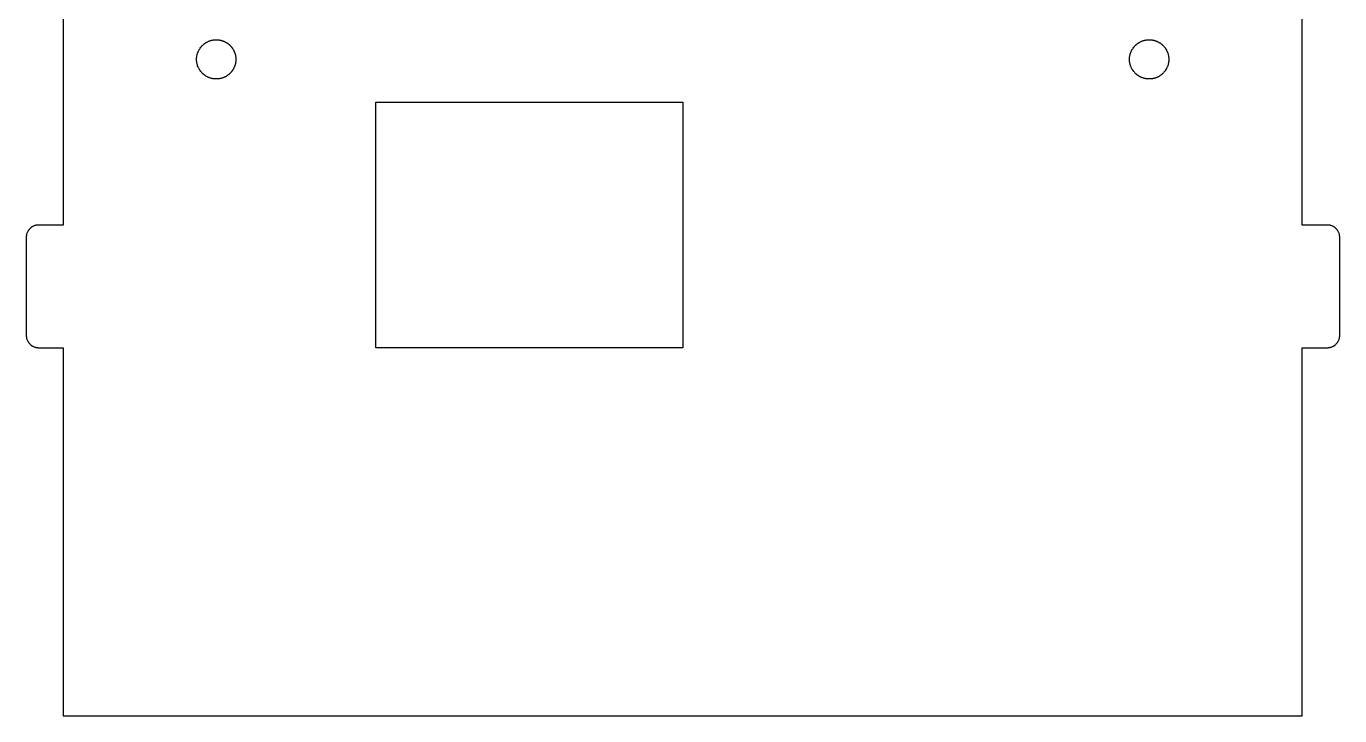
# Model space of a CAD drawing. Header units: metres. Extents: x -3 to 104, y 0 to 110.
# Drawn here: x -3 to 104, y 0 to 56.2 of the extents above; entities that cross this region are included whole.
import ezdxf

# ---------------------------------------------------------------- set-up
doc = ezdxf.new("R2010")
doc.units = ezdxf.units.M

msp = doc.modelspace()

# ---------------------------------------------------------------- linework, layer by layer
for p, q in [((100.95, 40), (100.95, 100)), ((0, 62.2832), (0, 40)), ((11.2676, 54.5498), (11.3047, 54.5908)), ((11.3047, 54.5908), (11.3438, 54.6318)), ((11.3438, 54.6318), (11.3633, 54.6514)), ((11.3633, 54.6514), (11.3838, 54.6699)), ((11.3838, 54.6699), (11.4043, 54.6895)), ((11.4043, 54.6895), (11.4258, 54.708)), ((11.4258, 54.708), (11.4463, 54.7256)), ((11.4463, 54.7256), (11.4678, 54.7432)), ((11.4678, 54.7432), (11.4902, 54.7607)), ((11.4902, 54.7607), (11.5117, 54.7773)), ((11.5117, 54.7773), (11.5342, 54.7939)), ((11.5342, 54.7939), (11.5576, 54.8105)), ((11.5576, 54.8105), (11.5801, 54.8262)), ((11.5801, 54.8262), (11.6035, 54.8418)), ((11.6035, 54.8418), (11.627, 54.8564)), ((11.627, 54.8564), (11.6514, 54.8711)), ((11.6514, 54.8711), (11.6748, 54.8857)), ((11.6748, 54.8857), (11.7236, 54.9131)), ((11.7236, 54.9131), (11.749, 54.9258)), ((11.749, 54.9258), (11.7734, 54.9385)), ((11.7734, 54.9385), (11.8242, 54.9619)), ((11.8242, 54.9619), (11.8496, 54.9727)), ((11.8496, 54.9727), (11.876, 54.9834)), ((11.876, 54.9834), (11.9014, 54.9941)), ((11.9014, 54.9941), (11.9277, 55.0039)), ((11.9277, 55.0039), (12.0068, 55.0303)), ((12.0068, 55.0303), (12.0342, 55.0381)), ((12.0342, 55.0381), (12.0605, 55.0459)), ((12.0605, 55.0459), (12.0879, 55.0527)), ((12.0879, 55.0527), (12.1152, 55.0586)), ((12.1152, 55.0586), (12.1426, 55.0654)), ((12.1426, 55.0654), (12.1699, 55.0703)), ((12.1699, 55.0703), (12.1973, 55.0762)), ((12.1973, 55.0762), (12.252, 55.084)), ((12.252, 55.084), (12.2803, 55.0879)), ((12.2803, 55.0879), (12.3076, 55.0908)), ((12.3076, 55.0908), (12.3359, 55.0938)), ((12.3359, 55.0938), (12.3633, 55.0957)), ((12.3633, 55.0957), (12.3916, 55.0977)), ((12.3916, 55.0977), (12.4473, 55.0996)), ((12.4473, 55.0996), (12.5029, 55.0996)), ((12.5029, 55.0996), (12.5586, 55.0977)), ((12.5586, 55.0977), (12.5869, 55.0957)), ((12.5869, 55.0957), (12.6143, 55.0938)), ((12.6143, 55.0938), (12.6426, 55.0908)), ((12.6426, 55.0908), (12.6699, 55.0879)), ((12.6699, 55.0879), (12.6973, 55.084)), ((12.6973, 55.084), (12.7256, 55.0801)), ((12.7256, 55.0801), (12.7529, 55.0762)), ((12.7529, 55.0762), (12.7803, 55.0703)), ((12.7803, 55.0703), (12.8076, 55.0654)), ((12.8076, 55.0654), (12.835, 55.0586)), ((12.835, 55.0586), (12.8623, 55.0527)), ((12.8623, 55.0527), (12.8887, 55.0459)), ((12.8887, 55.0459), (12.916, 55.0381)), ((12.916, 55.0381), (12.9424, 55.0303)), ((12.9424, 55.0303), (12.9697, 55.0215)), ((12.9697, 55.0215), (13.0225, 55.0039)), ((13.0225, 55.0039), (13.0488, 54.9941)), ((13.0488, 54.9941), (13.0742, 54.9834)), ((13.0742, 54.9834), (13.1006, 54.9727)), ((13.1006, 54.9727), (13.126, 54.9619)), ((13.126, 54.9619), (13.1768, 54.9385)), ((13.1768, 54.9385), (13.2012, 54.9258)), ((13.2012, 54.9258), (13.2266, 54.9131)), ((13.2266, 54.9131), (13.2754, 54.8857)), ((13.2754, 54.8857), (13.2988, 54.8711)), ((13.2988, 54.8711), (13.3232, 54.8564)), ((13.3232, 54.8564), (13.3467, 54.8418)), ((13.3467, 54.8418), (13.3701, 54.8262)), ((13.3701, 54.8262), (13.3926, 54.8105)), ((13.3926, 54.8105), (13.46, 54.7607)), ((13.46, 54.7607), (13.4814, 54.7432)), ((13.4814, 54.7432), (13.5039, 54.7256)), ((13.5039, 54.7256), (13.5244, 54.708)), ((13.5244, 54.708), (13.5459, 54.6895)), ((13.5459, 54.6895), (13.5664, 54.6699)), ((13.5664, 54.6699), (13.5869, 54.6514)), ((13.5869, 54.6514), (13.6064, 54.6318)), ((13.6064, 54.6318), (13.6455, 54.5908)), ((13.6455, 54.5908), (13.6826, 54.5498)), ((87.2676, 54.5498), (87.3047, 54.5908)), ((87.3047, 54.5908), (87.3438, 54.6318)), ((87.3438, 54.6318), (87.3633, 54.6514)), ((87.3633, 54.6514), (87.3838, 54.6699)), ((87.3838, 54.6699), (87.4043, 54.6895)), ((87.4043, 54.6895), (87.4258, 54.708)), ((87.4258, 54.708), (87.4463, 54.7256)), ((87.4463, 54.7256), (87.4678, 54.7432)), ((87.4678, 54.7432), (87.4902, 54.7607)), ((87.4902, 54.7607), (87.5117, 54.7773)), ((87.5117, 54.7773), (87.5342, 54.7939)), ((87.5342, 54.7939), (87.5576, 54.8105)), ((87.5576, 54.8105), (87.5801, 54.8262)), ((87.5801, 54.8262), (87.6035, 54.8418)), ((87.6035, 54.8418), (87.627, 54.8564)), ((87.627, 54.8564), (87.6514, 54.8711)), ((87.6514, 54.8711), (87.6748, 54.8857)), ((87.6748, 54.8857), (87.7236, 54.9131)), ((87.7236, 54.9131), (87.749, 54.9258)), ((87.749, 54.9258), (87.7734, 54.9385)), ((87.7734, 54.9385), (87.8242, 54.9619)), ((87.8242, 54.9619), (87.8496, 54.9727)), ((87.8496, 54.9727), (87.876, 54.9834)), ((87.876, 54.9834), (87.9014, 54.9941)), ((87.9014, 54.9941), (87.9277, 55.0039)), ((87.9277, 55.0039), (88.0068, 55.0303)), ((88.0068, 55.0303), (88.0342, 55.0381)), ((88.0342, 55.0381), (88.0605, 55.0459)), ((88.0605, 55.0459), (88.0879, 55.0527)), ((88.0879, 55.0527), (88.1152, 55.0586)), ((88.1152, 55.0586), (88.1426, 55.0654)), ((88.1426, 55.0654), (88.1699, 55.0703)), ((88.1699, 55.0703), (88.1973, 55.0762)), ((88.1973, 55.0762), (88.252, 55.084)), ((88.252, 55.084), (88.2803, 55.0879)), ((88.2803, 55.0879), (88.3076, 55.0908)), ((88.3076, 55.0908), (88.3359, 55.0938)), ((88.3359, 55.0938), (88.3633, 55.0957)), ((88.3633, 55.0957), (88.3916, 55.0977)), ((88.3916, 55.0977), (88.4473, 55.0996)), ((88.4473, 55.0996), (88.5029, 55.0996)), ((88.5029, 55.0996), (88.5586, 55.0977)), ((88.5586, 55.0977), (88.5869, 55.0957)), ((88.5869, 55.0957), (88.6143, 55.0938)), ((88.6143, 55.0938), (88.6426, 55.0908)), ((88.6426, 55.0908), (88.6699, 55.0879)), ((88.6699, 55.0879), (88.6973, 55.084)), ((88.6973, 55.084), (88.7256, 55.0801)), ((88.7256, 55.0801), (88.7529, 55.0762)), ((88.7529, 55.0762), (88.7803, 55.0703)), ((88.7803, 55.0703), (88.8076, 55.0654)), ((88.8076, 55.0654), (88.835, 55.0586)), ((88.835, 55.0586), (88.8623, 55.0527)), ((88.8623, 55.0527), (88.8887, 55.0459)), ((88.8887, 55.0459), (88.916, 55.0381)), ((88.916, 55.0381), (88.9424, 55.0303)), ((88.9424, 55.0303), (88.9697, 55.0215)), ((88.9697, 55.0215), (89.0225, 55.0039)), ((89.0225, 55.0039), (89.0488, 54.9941)), ((89.0488, 54.9941), (89.0742, 54.9834)), ((89.0742, 54.9834), (89.1006, 54.9727)), ((89.1006, 54.9727), (89.126, 54.9619)), ((89.126, 54.9619), (89.1768, 54.9385)), ((89.1768, 54.9385), (89.2012, 54.9258)), ((89.2012, 54.9258), (89.2266, 54.9131)), ((89.2266, 54.9131), (89.2754, 54.8857)), ((89.2754, 54.8857), (89.2988, 54.8711)), ((89.2988, 54.8711), (89.3232, 54.8564)), ((89.3232, 54.8564), (89.3467, 54.8418)), ((89.3467, 54.8418), (89.3701, 54.8262)), ((89.3701, 54.8262), (89.3926, 54.8105)), ((89.3926, 54.8105), (89.46, 54.7607)), ((89.46, 54.7607), (89.4814, 54.7432)), ((89.4814, 54.7432), (89.5039, 54.7256)), ((89.5039, 54.7256), (89.5244, 54.708)), ((89.5244, 54.708), (89.5459, 54.6895)), ((89.5459, 54.6895), (89.5664, 54.6699)), ((89.5664, 54.6699), (89.5869, 54.6514)), ((89.5869, 54.6514), (89.6064, 54.6318)), ((89.6064, 54.6318), (89.6455, 54.5908)), ((89.6455, 54.5908), (89.6826, 54.5498)), ((10.875, 53.5283), (10.877, 53.584)), ((10.875, 53.4717), (10.875, 53.5283)), ((10.877, 53.584), (10.8789, 53.6113)), ((10.8789, 53.6113), (10.8809, 53.6396)), ((10.8809, 53.6396), (10.8838, 53.667)), ((10.8838, 53.667), (10.8867, 53.6953)), ((10.8867, 53.6953), (10.8945, 53.75)), ((10.8945, 53.75), (10.8994, 53.7783)), ((10.8994, 53.7783), (10.9043, 53.8057)), ((10.9043, 53.8057), (10.916, 53.8604)), ((10.916, 53.8604), (10.9229, 53.8867)), ((10.9229, 53.8867), (10.9365, 53.9414)), ((10.9365, 53.9414), (10.9453, 53.9678)), ((10.9453, 53.9678), (10.9531, 53.9941)), ((10.9531, 53.9941), (10.9619, 54.0205)), ((10.9619, 54.0205), (10.9912, 54.0996)), ((10.9912, 54.0996), (11.002, 54.125)), ((11.002, 54.125), (11.0371, 54.2012)), ((11.0371, 54.2012), (11.0498, 54.2266)), ((11.0498, 54.2266), (11.0752, 54.2754)), ((11.0752, 54.2754), (11.0898, 54.2998)), ((11.0898, 54.2998), (11.1035, 54.3242)), ((11.1035, 54.3242), (11.1328, 54.3711)), ((11.1328, 54.3711), (11.1641, 54.418)), ((11.1641, 54.418), (11.2139, 54.4854)), ((11.2139, 54.4854), (11.249, 54.5283)), ((11.249, 54.5283), (11.2676, 54.5498)), ((13.6826, 54.5498), (13.7002, 54.5283)), ((13.7002, 54.5283), (13.7188, 54.5068)), ((13.7188, 54.5068), (13.7354, 54.4854)), ((13.7354, 54.4854), (13.7529, 54.4629)), ((13.7529, 54.4629), (13.7695, 54.4404)), ((13.7695, 54.4404), (13.7852, 54.418)), ((13.7852, 54.418), (13.8018, 54.3945)), ((13.8018, 54.3945), (13.8164, 54.3711)), ((13.8164, 54.3711), (13.832, 54.3477)), ((13.832, 54.3477), (13.8467, 54.3242)), ((13.8467, 54.3242), (13.8877, 54.251)), ((13.8877, 54.251), (13.9004, 54.2266)), ((13.9004, 54.2266), (13.9131, 54.2012)), ((13.9131, 54.2012), (13.9482, 54.125)), ((13.9482, 54.125), (13.958, 54.0996)), ((13.958, 54.0996), (13.9688, 54.0732)), ((13.9688, 54.0732), (13.9883, 54.0205)), ((13.9883, 54.0205), (13.9971, 53.9941)), ((13.9971, 53.9941), (14.0127, 53.9414)), ((14.0127, 53.9414), (14.0205, 53.9141)), ((14.0205, 53.9141), (14.0273, 53.8867)), ((14.0273, 53.8867), (14.0342, 53.8604)), ((14.0342, 53.8604), (14.0459, 53.8057)), ((14.0459, 53.8057), (14.0508, 53.7783)), ((14.0508, 53.7783), (14.0557, 53.75)), ((14.0557, 53.75), (14.0635, 53.6953)), ((14.0635, 53.6953), (14.0664, 53.667)), ((14.0664, 53.667), (14.0693, 53.6396)), ((14.0693, 53.6396), (14.0713, 53.6113)), ((14.0713, 53.6113), (14.0732, 53.584)), ((14.0732, 53.584), (14.0752, 53.5283)), ((14.0752, 53.5283), (14.0752, 53.4717)), ((86.875, 53.5283), (86.877, 53.584)), ((86.875, 53.4717), (86.875, 53.5283)), ((86.877, 53.584), (86.8789, 53.6113)), ((86.8789, 53.6113), (86.8809, 53.6396)), ((86.8809, 53.6396), (86.8838, 53.667)), ((86.8838, 53.667), (86.8867, 53.6953)), ((86.8867, 53.6953), (86.8945, 53.75)), ((86.8945, 53.75), (86.8994, 53.7783)), ((86.8994, 53.7783), (86.9043, 53.8057)), ((86.9043, 53.8057), (86.916, 53.8604)), ((86.916, 53.8604), (86.9229, 53.8867)), ((86.9229, 53.8867), (86.9365, 53.9414)), ((86.9365, 53.9414), (86.9453, 53.9678)), ((86.9453, 53.9678), (86.9531, 53.9941)), ((86.9531, 53.9941), (86.9619, 54.0205)), ((86.9619, 54.0205), (86.9912, 54.0996)), ((86.9912, 54.0996), (87.002, 54.125)), ((87.002, 54.125), (87.0371, 54.2012)), ((87.0371, 54.2012), (87.0498, 54.2266)), ((87.0498, 54.2266), (87.0752, 54.2754)), ((87.0752, 54.2754), (87.0898, 54.2998)), ((87.0898, 54.2998), (87.1035, 54.3242)), ((87.1035, 54.3242), (87.1328, 54.3711)), ((87.1328, 54.3711), (87.1641, 54.418)), ((87.1641, 54.418), (87.2139, 54.4854)), ((87.2139, 54.4854), (87.249, 54.5283)), ((87.249, 54.5283), (87.2676, 54.5498)), ((89.6826, 54.5498), (89.7002, 54.5283)), ((89.7002, 54.5283), (89.7188, 54.5068)), ((89.7188, 54.5068), (89.7354, 54.4854)), ((89.7354, 54.4854), (89.7529, 54.4629)), ((89.7529, 54.4629), (89.7695, 54.4404)), ((89.7695, 54.4404), (89.7852, 54.418)), ((89.7852, 54.418), (89.8018, 54.3945)), ((89.8018, 54.3945), (89.8164, 54.3711)), ((89.8164, 54.3711), (89.832, 54.3477)), ((89.832, 54.3477), (89.8467, 54.3242)), ((89.8467, 54.3242), (89.8877, 54.251)), ((89.8877, 54.251), (89.9004, 54.2266)), ((89.9004, 54.2266), (89.9131, 54.2012)), ((89.9131, 54.2012), (89.9482, 54.125)), ((89.9482, 54.125), (89.958, 54.0996)), ((89.958, 54.0996), (89.9688, 54.0732)), ((89.9688, 54.0732), (89.9883, 54.0205)), ((89.9883, 54.0205), (89.9971, 53.9941)), ((89.9971, 53.9941), (90.0127, 53.9414)), ((90.0127, 53.9414), (90.0205, 53.9141)), ((90.0205, 53.9141), (90.0273, 53.8867)), ((90.0273, 53.8867), (90.0342, 53.8604)), ((90.0342, 53.8604), (90.0459, 53.8057)), ((90.0459, 53.8057), (90.0508, 53.7783)), ((90.0508, 53.7783), (90.0557, 53.75)), ((90.0557, 53.75), (90.0635, 53.6953)), ((90.0635, 53.6953), (90.0664, 53.667)), ((90.0664, 53.667), (90.0693, 53.6396)), ((90.0693, 53.6396), (90.0713, 53.6113)), ((90.0713, 53.6113), (90.0732, 53.584)), ((90.0732, 53.584), (90.0752, 53.5283)), ((90.0752, 53.5283), (90.0752, 53.4717)), ((10.877, 53.416), (10.875, 53.4717)), ((10.8789, 53.3887), (10.877, 53.416)), ((10.8809, 53.3604), (10.8789, 53.3887)), ((10.8838, 53.333), (10.8809, 53.3604)), ((10.8867, 53.3047), (10.8838, 53.333)), ((10.8945, 53.25), (10.8867, 53.3047)), ((10.8994, 53.2217), (10.8945, 53.25)), ((10.9043, 53.1943), (10.8994, 53.2217)), ((10.916, 53.1396), (10.9043, 53.1943)), ((10.9229, 53.1133), (10.916, 53.1396)), ((10.9365, 53.0586), (10.9229, 53.1133)), ((10.9453, 53.0322), (10.9365, 53.0586)), ((10.9531, 53.0059), (10.9453, 53.0322)), ((10.9619, 52.9795), (10.9531, 53.0059)), ((10.9912, 52.9004), (10.9619, 52.9795)), ((11.002, 52.875), (10.9912, 52.9004)), ((11.0371, 52.7988), (11.002, 52.875)), ((11.0498, 52.7734), (11.0371, 52.7988)), ((11.0752, 52.7246), (11.0498, 52.7734)), ((11.0898, 52.7002), (11.0752, 52.7246)), ((11.1035, 52.6758), (11.0898, 52.7002)), ((11.1328, 52.6289), (11.1035, 52.6758)), ((11.1641, 52.582), (11.1328, 52.6289)), ((11.2139, 52.5146), (11.1641, 52.582)), ((11.249, 52.4717), (11.2139, 52.5146)), ((11.2676, 52.4502), (11.249, 52.4717)), ((11.3047, 52.4092), (11.2676, 52.4502)), ((13.6826, 52.4502), (13.6455, 52.4092)), ((13.7002, 52.4717), (13.6826, 52.4502)), ((13.7188, 52.4932), (13.7002, 52.4717)), ((13.7354, 52.5146), (13.7188, 52.4932)), ((13.7529, 52.5371), (13.7354, 52.5146)), ((13.7695, 52.5596), (13.7529, 52.5371)), ((13.7852, 52.582), (13.7695, 52.5596)), ((13.8018, 52.6055), (13.7852, 52.582)), ((13.8164, 52.6289), (13.8018, 52.6055)), ((13.832, 52.6523), (13.8164, 52.6289)), ((13.8467, 52.6758), (13.832, 52.6523)), ((13.8877, 52.749), (13.8467, 52.6758)), ((13.9004, 52.7734), (13.8877, 52.749)), ((13.9131, 52.7988), (13.9004, 52.7734)), ((13.9482, 52.875), (13.9131, 52.7988)), ((13.958, 52.9004), (13.9482, 52.875)), ((13.9688, 52.9268), (13.958, 52.9004)), ((13.9883, 52.9795), (13.9688, 52.9268)), ((13.9971, 53.0059), (13.9883, 52.9795)), ((14.0127, 53.0586), (13.9971, 53.0059)), ((14.0205, 53.0859), (14.0127, 53.0586)), ((14.0273, 53.1133), (14.0205, 53.0859)), ((14.0342, 53.1396), (14.0273, 53.1133)), ((14.0459, 53.1943), (14.0342, 53.1396)), ((14.0508, 53.2217), (14.0459, 53.1943)), ((14.0557, 53.25), (14.0508, 53.2217)), ((14.0635, 53.3047), (14.0557, 53.25)), ((14.0664, 53.333), (14.0635, 53.3047)), ((14.0693, 53.3604), (14.0664, 53.333)), ((14.0713, 53.3887), (14.0693, 53.3604)), ((14.0732, 53.416), (14.0713, 53.3887)), ((14.0752, 53.4717), (14.0732, 53.416)), ((86.877, 53.416), (86.875, 53.4717)), ((86.8789, 53.3887), (86.877, 53.416)), ((86.8809, 53.3604), (86.8789, 53.3887)), ((86.8838, 53.333), (86.8809, 53.3604)), ((86.8867, 53.3047), (86.8838, 53.333)), ((86.8945, 53.25), (86.8867, 53.3047)), ((86.8994, 53.2217), (86.8945, 53.25)), ((86.9043, 53.1943), (86.8994, 53.2217)), ((86.916, 53.1396), (86.9043, 53.1943)), ((86.9229, 53.1133), (86.916, 53.1396)), ((86.9365, 53.0586), (86.9229, 53.1133)), ((86.9453, 53.0322), (86.9365, 53.0586)), ((86.9531, 53.0059), (86.9453, 53.0322)), ((86.9619, 52.9795), (86.9531, 53.0059)), ((86.9912, 52.9004), (86.9619, 52.9795)), ((87.002, 52.875), (86.9912, 52.9004)), ((87.0371, 52.7988), (87.002, 52.875)), ((87.0498, 52.7734), (87.0371, 52.7988)), ((87.0752, 52.7246), (87.0498, 52.7734)), ((87.0898, 52.7002), (87.0752, 52.7246)), ((87.1035, 52.6758), (87.0898, 52.7002)), ((87.1328, 52.6289), (87.1035, 52.6758)), ((87.1641, 52.582), (87.1328, 52.6289)), ((87.2139, 52.5146), (87.1641, 52.582)), ((87.249, 52.4717), (87.2139, 52.5146)), ((87.2676, 52.4502), (87.249, 52.4717)), ((87.3047, 52.4092), (87.2676, 52.4502)), ((89.6826, 52.4502), (89.6455, 52.4092)), ((89.7002, 52.4717), (89.6826, 52.4502)), ((89.7188, 52.4932), (89.7002, 52.4717)), ((89.7354, 52.5146), (89.7188, 52.4932)), ((89.7529, 52.5371), (89.7354, 52.5146)), ((89.7695, 52.5596), (89.7529, 52.5371)), ((89.7852, 52.582), (89.7695, 52.5596)), ((89.8018, 52.6055), (89.7852, 52.582)), ((89.8164, 52.6289), (89.8018, 52.6055)), ((89.832, 52.6523), (89.8164, 52.6289)), ((89.8467, 52.6758), (89.832, 52.6523)), ((89.8877, 52.749), (89.8467, 52.6758)), ((89.9004, 52.7734), (89.8877, 52.749)), ((89.9131, 52.7988), (89.9004, 52.7734)), ((89.9482, 52.875), (89.9131, 52.7988)), ((89.958, 52.9004), (89.9482, 52.875)), ((89.9688, 52.9268), (89.958, 52.9004)), ((89.9883, 52.9795), (89.9688, 52.9268)), ((89.9971, 53.0059), (89.9883, 52.9795)), ((90.0127, 53.0586), (89.9971, 53.0059)), ((90.0205, 53.0859), (90.0127, 53.0586)), ((90.0273, 53.1133), (90.0205, 53.0859)), ((90.0342, 53.1396), (90.0273, 53.1133)), ((90.0459, 53.1943), (90.0342, 53.1396)), ((90.0508, 53.2217), (90.0459, 53.1943)), ((90.0557, 53.25), (90.0508, 53.2217)), ((90.0635, 53.3047), (90.0557, 53.25)), ((90.0664, 53.333), (90.0635, 53.3047)), ((90.0693, 53.3604), (90.0664, 53.333)), ((90.0713, 53.3887), (90.0693, 53.3604)), ((90.0732, 53.416), (90.0713, 53.3887)), ((90.0752, 53.4717), (90.0732, 53.416)), ((11.3438, 52.3682), (11.3047, 52.4092)), ((11.3633, 52.3486), (11.3438, 52.3682)), ((11.3838, 52.3301), (11.3633, 52.3486)), ((11.4043, 52.3105), (11.3838, 52.3301)), ((11.4258, 52.292), (11.4043, 52.3105)), ((11.4463, 52.2744), (11.4258, 52.292)), ((11.4678, 52.2568), (11.4463, 52.2744)), ((11.4902, 52.2393), (11.4678, 52.2568)), ((11.5117, 52.2227), (11.4902, 52.2393)), ((11.5342, 52.2061), (11.5117, 52.2227)), ((11.5576, 52.1895), (11.5342, 52.2061)), ((11.5801, 52.1738), (11.5576, 52.1895)), ((11.6035, 52.1582), (11.5801, 52.1738)), ((11.627, 52.1436), (11.6035, 52.1582)), ((11.6514, 52.1289), (11.627, 52.1436)), ((11.6748, 52.1143), (11.6514, 52.1289)), ((11.7236, 52.0869), (11.6748, 52.1143)), ((11.749, 52.0742), (11.7236, 52.0869)), ((11.7734, 52.0615), (11.749, 52.0742)), ((11.8242, 52.0381), (11.7734, 52.0615)), ((11.8496, 52.0273), (11.8242, 52.0381)), ((11.876, 52.0166), (11.8496, 52.0273)), ((11.9014, 52.0059), (11.876, 52.0166)), ((11.9277, 51.9961), (11.9014, 52.0059)), ((12.0068, 51.9697), (11.9277, 51.9961)), ((12.0342, 51.9619), (12.0068, 51.9697)), ((12.0605, 51.9541), (12.0342, 51.9619)), ((12.0879, 51.9473), (12.0605, 51.9541)), ((12.1152, 51.9414), (12.0879, 51.9473)), ((12.1426, 51.9346), (12.1152, 51.9414)), ((12.1699, 51.9297), (12.1426, 51.9346)), ((12.1973, 51.9238), (12.1699, 51.9297)), ((12.252, 51.916), (12.1973, 51.9238)), ((12.2803, 51.9121), (12.252, 51.916)), ((12.3076, 51.9092), (12.2803, 51.9121)), ((12.3359, 51.9062), (12.3076, 51.9092)), ((12.3633, 51.9043), (12.3359, 51.9062)), ((12.3916, 51.9023), (12.3633, 51.9043)), ((12.4473, 51.9004), (12.3916, 51.9023)), ((12.5029, 51.9004), (12.4473, 51.9004)), ((12.5586, 51.9023), (12.5029, 51.9004)), ((12.5869, 51.9043), (12.5586, 51.9023)), ((12.6143, 51.9062), (12.5869, 51.9043)), ((12.6426, 51.9092), (12.6143, 51.9062)), ((12.6699, 51.9121), (12.6426, 51.9092)), ((12.6973, 51.916), (12.6699, 51.9121)), ((12.7256, 51.9199), (12.6973, 51.916)), ((12.7529, 51.9238), (12.7256, 51.9199)), ((12.7803, 51.9297), (12.7529, 51.9238)), ((12.8076, 51.9346), (12.7803, 51.9297)), ((12.835, 51.9414), (12.8076, 51.9346)), ((12.8623, 51.9473), (12.835, 51.9414)), ((12.8887, 51.9541), (12.8623, 51.9473)), ((12.916, 51.9619), (12.8887, 51.9541)), ((12.9424, 51.9697), (12.916, 51.9619)), ((12.9697, 51.9785), (12.9424, 51.9697)), ((13.0225, 51.9961), (12.9697, 51.9785)), ((13.0488, 52.0059), (13.0225, 51.9961)), ((13.0742, 52.0166), (13.0488, 52.0059)), ((13.1006, 52.0273), (13.0742, 52.0166)), ((13.126, 52.0381), (13.1006, 52.0273)), ((13.1768, 52.0615), (13.126, 52.0381)), ((13.2012, 52.0742), (13.1768, 52.0615)), ((13.2266, 52.0869), (13.2012, 52.0742)), ((13.2754, 52.1143), (13.2266, 52.0869)), ((13.2988, 52.1289), (13.2754, 52.1143)), ((13.3232, 52.1436), (13.2988, 52.1289)), ((13.3467, 52.1582), (13.3232, 52.1436)), ((13.3701, 52.1738), (13.3467, 52.1582)), ((13.3926, 52.1895), (13.3701, 52.1738)), ((13.46, 52.2393), (13.3926, 52.1895)), ((13.4814, 52.2568), (13.46, 52.2393)), ((13.5039, 52.2744), (13.4814, 52.2568)), ((13.5244, 52.292), (13.5039, 52.2744)), ((13.5459, 52.3105), (13.5244, 52.292)), ((13.5664, 52.3301), (13.5459, 52.3105)), ((13.5869, 52.3486), (13.5664, 52.3301)), ((13.6064, 52.3682), (13.5869, 52.3486)), ((13.6455, 52.4092), (13.6064, 52.3682)), ((87.3438, 52.3682), (87.3047, 52.4092)), ((87.3633, 52.3486), (87.3438, 52.3682)), ((87.3838, 52.3301), (87.3633, 52.3486)), ((87.4043, 52.3105), (87.3838, 52.3301)), ((87.4258, 52.292), (87.4043, 52.3105)), ((87.4463, 52.2744), (87.4258, 52.292)), ((87.4678, 52.2568), (87.4463, 52.2744)), ((87.4902, 52.2393), (87.4678, 52.2568)), ((87.5117, 52.2227), (87.4902, 52.2393)), ((87.5342, 52.2061), (87.5117, 52.2227)), ((87.5576, 52.1895), (87.5342, 52.2061)), ((87.5801, 52.1738), (87.5576, 52.1895)), ((87.6035, 52.1582), (87.5801, 52.1738)), ((87.627, 52.1436), (87.6035, 52.1582)), ((87.6514, 52.1289), (87.627, 52.1436)), ((87.6748, 52.1143), (87.6514, 52.1289)), ((87.7236, 52.0869), (87.6748, 52.1143)), ((87.749, 52.0742), (87.7236, 52.0869)), ((87.7734, 52.0615), (87.749, 52.0742)), ((87.8242, 52.0381), (87.7734, 52.0615)), ((87.8496, 52.0273), (87.8242, 52.0381)), ((87.876, 52.0166), (87.8496, 52.0273)), ((87.9014, 52.0059), (87.876, 52.0166)), ((87.9277, 51.9961), (87.9014, 52.0059)), ((88.0068, 51.9697), (87.9277, 51.9961)), ((88.0342, 51.9619), (88.0068, 51.9697)), ((88.0605, 51.9541), (88.0342, 51.9619)), ((88.0879, 51.9473), (88.0605, 51.9541)), ((88.1152, 51.9414), (88.0879, 51.9473)), ((88.1426, 51.9346), (88.1152, 51.9414)), ((88.1699, 51.9297), (88.1426, 51.9346)), ((88.1973, 51.9238), (88.1699, 51.9297)), ((88.252, 51.916), (88.1973, 51.9238)), ((88.2803, 51.9121), (88.252, 51.916)), ((88.3076, 51.9092), (88.2803, 51.9121)), ((88.3359, 51.9062), (88.3076, 51.9092)), ((88.3633, 51.9043), (88.3359, 51.9062)), ((88.3916, 51.9023), (88.3633, 51.9043)), ((88.4473, 51.9004), (88.3916, 51.9023)), ((88.5029, 51.9004), (88.4473, 51.9004)), ((88.5586, 51.9023), (88.5029, 51.9004)), ((88.5869, 51.9043), (88.5586, 51.9023)), ((88.6143, 51.9062), (88.5869, 51.9043)), ((88.6426, 51.9092), (88.6143, 51.9062)), ((88.6699, 51.9121), (88.6426, 51.9092)), ((88.6973, 51.916), (88.6699, 51.9121)), ((88.7256, 51.9199), (88.6973, 51.916)), ((88.7529, 51.9238), (88.7256, 51.9199)), ((88.7803, 51.9297), (88.7529, 51.9238)), ((88.8076, 51.9346), (88.7803, 51.9297)), ((88.835, 51.9414), (88.8076, 51.9346)), ((88.8623, 51.9473), (88.835, 51.9414)), ((88.8887, 51.9541), (88.8623, 51.9473)), ((88.916, 51.9619), (88.8887, 51.9541)), ((88.9424, 51.9697), (88.916, 51.9619)), ((88.9697, 51.9785), (88.9424, 51.9697)), ((89.0225, 51.9961), (88.9697, 51.9785)), ((89.0488, 52.0059), (89.0225, 51.9961)), ((89.0742, 52.0166), (89.0488, 52.0059)), ((89.1006, 52.0273), (89.0742, 52.0166)), ((89.126, 52.0381), (89.1006, 52.0273)), ((89.1768, 52.0615), (89.126, 52.0381)), ((89.2012, 52.0742), (89.1768, 52.0615)), ((89.2266, 52.0869), (89.2012, 52.0742)), ((89.2754, 52.1143), (89.2266, 52.0869)), ((89.2988, 52.1289), (89.2754, 52.1143)), ((89.3232, 52.1436), (89.2988, 52.1289)), ((89.3467, 52.1582), (89.3232, 52.1436)), ((89.3701, 52.1738), (89.3467, 52.1582)), ((89.3926, 52.1895), (89.3701, 52.1738)), ((89.46, 52.2393), (89.3926, 52.1895)), ((89.4814, 52.2568), (89.46, 52.2393)), ((89.5039, 52.2744), (89.4814, 52.2568)), ((89.5244, 52.292), (89.5039, 52.2744)), ((89.5459, 52.3105), (89.5244, 52.292)), ((89.5664, 52.3301), (89.5459, 52.3105)), ((89.5869, 52.3486), (89.5664, 52.3301)), ((89.6064, 52.3682), (89.5869, 52.3486)), ((89.6455, 52.4092), (89.6064, 52.3682)), ((25.4746, 30), (25.4746, 50)), ((25.4746, 50), (50.4746, 50)), ((50.4746, 50), (50.4746, 30)), ((-2.79883, 39.6016), (-2.80859, 39.5879)), ((-2.77734, 39.6289), (-2.79883, 39.6016)), ((-2.76562, 39.6426), (-2.77734, 39.6289)), ((-2.75488, 39.6562), (-2.76562, 39.6426)), ((-2.71973, 39.6943), (-2.75488, 39.6562)), ((-2.69434, 39.7197), (-2.71973, 39.6943)), ((-2.65625, 39.7549), (-2.69434, 39.7197)), ((-2.64258, 39.7656), (-2.65625, 39.7549)), ((-2.62891, 39.7773), (-2.64258, 39.7656)), ((-2.60156, 39.7988), (-2.62891, 39.7773)), ((-2.58789, 39.8086), (-2.60156, 39.7988)), ((-2.57324, 39.8193), (-2.58789, 39.8086)), ((-2.55957, 39.8291), (-2.57324, 39.8193)), ((-2.54492, 39.8389), (-2.55957, 39.8291)), ((-2.53027, 39.8477), (-2.54492, 39.8389)), ((-2.51465, 39.8574), (-2.53027, 39.8477)), ((-2.5, 39.8662), (-2.51465, 39.8574)), ((-2.48438, 39.875), (-2.5, 39.8662)), ((-2.46973, 39.8828), (-2.48438, 39.875)), ((-2.42285, 39.9062), (-2.46973, 39.8828)), ((-2.40625, 39.9131), (-2.42285, 39.9062)), ((-2.39062, 39.9209), (-2.40625, 39.9131)), ((-2.375, 39.9268), (-2.39062, 39.9209)), ((-2.3584, 39.9336), (-2.375, 39.9268)), ((-2.30859, 39.9512), (-2.3584, 39.9336)), ((-2.24219, 39.9707), (-2.30859, 39.9512)), ((-2.22461, 39.9746), (-2.24219, 39.9707)), ((-2.20801, 39.9785), (-2.22461, 39.9746)), ((-2.19043, 39.9814), (-2.20801, 39.9785)), ((-2.17383, 39.9844), (-2.19043, 39.9814)), ((-2.15625, 39.9873), (-2.17383, 39.9844)), ((-2.13965, 39.9902), (-2.15625, 39.9873)), ((-2.06934, 39.998), (-2.13965, 39.9902)), ((-2.05273, 39.999), (-2.06934, 39.998)), ((-2.03516, 39.999), (-2.05273, 39.999)), ((-2.01758, 40), (-2.03516, 39.999)), ((0, 40), (-2.01758, 40)), ((103.018, 40), (100.95, 40)), ((103.035, 39.999), (103.018, 40)), ((103.053, 39.999), (103.035, 39.999)), ((103.069, 39.998), (103.053, 39.999)), ((103.14, 39.9902), (103.069, 39.998)), ((103.156, 39.9873), (103.14, 39.9902)), ((103.174, 39.9844), (103.156, 39.9873)), ((103.19, 39.9814), (103.174, 39.9844)), ((103.208, 39.9785), (103.19, 39.9814)), ((103.225, 39.9746), (103.208, 39.9785)), ((103.242, 39.9707), (103.225, 39.9746)), ((103.309, 39.9512), (103.242, 39.9707)), ((103.358, 39.9336), (103.309, 39.9512)), ((103.375, 39.9268), (103.358, 39.9336)), ((103.391, 39.9209), (103.375, 39.9268)), ((103.406, 39.9131), (103.391, 39.9209)), ((103.423, 39.9062), (103.406, 39.9131)), ((103.47, 39.8828), (103.423, 39.9062)), ((103.484, 39.875), (103.47, 39.8828)), ((103.5, 39.8662), (103.484, 39.875)), ((103.515, 39.8574), (103.5, 39.8662)), ((103.53, 39.8477), (103.515, 39.8574)), ((103.545, 39.8389), (103.53, 39.8477)), ((103.56, 39.8291), (103.545, 39.8389)), ((103.573, 39.8193), (103.56, 39.8291)), ((103.588, 39.8086), (103.573, 39.8193)), ((103.602, 39.7988), (103.588, 39.8086)), ((103.629, 39.7773), (103.602, 39.7988)), ((103.643, 39.7656), (103.629, 39.7773)), ((103.656, 39.7549), (103.643, 39.7656)), ((103.694, 39.7197), (103.656, 39.7549)), ((103.72, 39.6943), (103.694, 39.7197)), ((103.755, 39.6562), (103.72, 39.6943)), ((103.766, 39.6426), (103.755, 39.6562)), ((103.777, 39.6289), (103.766, 39.6426)), ((103.799, 39.6016), (103.777, 39.6289)), ((103.809, 39.5879), (103.799, 39.6016)), ((-2.99902, 39.0352), (-3, 39.0176)), ((-3, 39.0176), (-3, 30.9824)), ((-2.99805, 39.0693), (-2.99902, 39.0527)), ((-2.99902, 39.0527), (-2.99902, 39.0352)), ((-2.99023, 39.1396), (-2.99805, 39.0693)), ((-2.9873, 39.1562), (-2.99023, 39.1396)), ((-2.98438, 39.1738), (-2.9873, 39.1562)), ((-2.98145, 39.1904), (-2.98438, 39.1738)), ((-2.97852, 39.208), (-2.98145, 39.1904)), ((-2.97461, 39.2246), (-2.97852, 39.208)), ((-2.9707, 39.2422), (-2.97461, 39.2246)), ((-2.95117, 39.3086), (-2.9707, 39.2422)), ((-2.93359, 39.3584), (-2.95117, 39.3086)), ((-2.92676, 39.375), (-2.93359, 39.3584)), ((-2.9209, 39.3906), (-2.92676, 39.375)), ((-2.91309, 39.4062), (-2.9209, 39.3906)), ((-2.90625, 39.4229), (-2.91309, 39.4062)), ((-2.88281, 39.4697), (-2.90625, 39.4229)), ((-2.875, 39.4844), (-2.88281, 39.4697)), ((-2.86621, 39.5), (-2.875, 39.4844)), ((-2.85742, 39.5146), (-2.86621, 39.5)), ((-2.84766, 39.5303), (-2.85742, 39.5146)), ((-2.83887, 39.5449), (-2.84766, 39.5303)), ((-2.8291, 39.5596), (-2.83887, 39.5449)), ((-2.81934, 39.5732), (-2.8291, 39.5596)), ((-2.80859, 39.5879), (-2.81934, 39.5732)), ((103.819, 39.5732), (103.809, 39.5879)), ((103.829, 39.5596), (103.819, 39.5732)), ((103.839, 39.5449), (103.829, 39.5596)), ((103.848, 39.5303), (103.839, 39.5449)), ((103.857, 39.5146), (103.848, 39.5303)), ((103.866, 39.5), (103.857, 39.5146)), ((103.875, 39.4844), (103.866, 39.5)), ((103.883, 39.4697), (103.875, 39.4844)), ((103.906, 39.4229), (103.883, 39.4697)), ((103.913, 39.4062), (103.906, 39.4229)), ((103.921, 39.3906), (103.913, 39.4062)), ((103.927, 39.375), (103.921, 39.3906)), ((103.934, 39.3584), (103.927, 39.375)), ((103.951, 39.3086), (103.934, 39.3584)), ((103.971, 39.2422), (103.951, 39.3086)), ((103.975, 39.2246), (103.971, 39.2422)), ((103.979, 39.208), (103.975, 39.2246)), ((103.981, 39.1904), (103.979, 39.208)), ((103.984, 39.1738), (103.981, 39.1904)), ((103.987, 39.1562), (103.984, 39.1738)), ((103.99, 39.1396), (103.987, 39.1562)), ((103.998, 39.0693), (103.99, 39.1396)), ((103.999, 39.0527), (103.998, 39.0693)), ((103.999, 39.0352), (103.999, 39.0527)), ((104, 39.0176), (103.999, 39.0352)), ((104, 30.9824), (104, 39.0176)), ((-3, 30.9824), (-2.99902, 30.9648)), ((-2.99902, 30.9648), (-2.99902, 30.9473)), ((-2.99902, 30.9473), (-2.99805, 30.9307)), ((-2.99805, 30.9307), (-2.99023, 30.8604)), ((-2.99023, 30.8604), (-2.9873, 30.8438)), ((-2.9873, 30.8438), (-2.98438, 30.8262)), ((-2.98438, 30.8262), (-2.98145, 30.8096)), ((-2.98145, 30.8096), (-2.97852, 30.792)), ((-2.97852, 30.792), (-2.97461, 30.7754)), ((-2.97461, 30.7754), (-2.9707, 30.7578)), ((-2.9707, 30.7578), (-2.95117, 30.6914)), ((-2.95117, 30.6914), (-2.93359, 30.6416)), ((-2.93359, 30.6416), (-2.92676, 30.625)), ((-2.92676, 30.625), (-2.9209, 30.6094)), ((-2.9209, 30.6094), (-2.91309, 30.5938)), ((-2.91309, 30.5938), (-2.90625, 30.5771)), ((-2.90625, 30.5771), (-2.88281, 30.5303)), ((-2.88281, 30.5303), (-2.875, 30.5156)), ((-2.875, 30.5156), (-2.86621, 30.5)), ((-2.86621, 30.5), (-2.85742, 30.4854)), ((-2.85742, 30.4854), (-2.84766, 30.4697)), ((-2.84766, 30.4697), (-2.83887, 30.4551)), ((-2.83887, 30.4551), (-2.8291, 30.4404)), ((-2.8291, 30.4404), (-2.81934, 30.4268)), ((-2.81934, 30.4268), (-2.80859, 30.4121)), ((-2.80859, 30.4121), (-2.79883, 30.3984)), ((-2.79883, 30.3984), (-2.77734, 30.3711)), ((-2.77734, 30.3711), (-2.76562, 30.3574)), ((-2.76562, 30.3574), (-2.75488, 30.3438)), ((-2.75488, 30.3438), (-2.71973, 30.3057)), ((-2.71973, 30.3057), (-2.69434, 30.2803)), ((-2.69434, 30.2803), (-2.65625, 30.2451)), ((-2.65625, 30.2451), (-2.64258, 30.2344)), ((-2.64258, 30.2344), (-2.62891, 30.2227)), ((-2.62891, 30.2227), (-2.60156, 30.2012)), ((-2.60156, 30.2012), (-2.58789, 30.1914)), ((-2.58789, 30.1914), (-2.57324, 30.1807)), ((-2.57324, 30.1807), (-2.55957, 30.1709)), ((-2.55957, 30.1709), (-2.54492, 30.1611)), ((-2.54492, 30.1611), (-2.53027, 30.1523)), ((-2.53027, 30.1523), (-2.51465, 30.1426)), ((-2.51465, 30.1426), (-2.5, 30.1338)), ((-2.5, 30.1338), (-2.48438, 30.125)), ((-2.48438, 30.125), (-2.46973, 30.1172)), ((-2.46973, 30.1172), (-2.42285, 30.0938)), ((-2.42285, 30.0938), (-2.40625, 30.0869)), ((-2.40625, 30.0869), (-2.39062, 30.0791)), ((-2.39062, 30.0791), (-2.375, 30.0732)), ((-2.375, 30.0732), (-2.3584, 30.0664)), ((-2.3584, 30.0664), (-2.30859, 30.0488)), ((-2.30859, 30.0488), (-2.24219, 30.0293)), ((-2.24219, 30.0293), (-2.22461, 30.0254)), ((-2.22461, 30.0254), (-2.20801, 30.0215)), ((-2.20801, 30.0215), (-2.19043, 30.0186)), ((-2.19043, 30.0186), (-2.17383, 30.0156)), ((-2.17383, 30.0156), (-2.15625, 30.0127)), ((-2.15625, 30.0127), (-2.13965, 30.0098)), ((-2.13965, 30.0098), (-2.06934, 30.002)), ((-2.06934, 30.002), (-2.05273, 30.001)), ((-2.05273, 30.001), (-2.03516, 30.001)), ((-2.03516, 30.001), (-2.01758, 30)), ((-2.01758, 30), (0, 30)), ((0, 30), (0, 0)), ((50.4746, 30), (25.4746, 30)), ((100.95, 30), (103.018, 30)), ((100.95, 0), (100.95, 30)), ((103.018, 30), (103.035, 30.001)), ((103.035, 30.001), (103.053, 30.001)), ((103.053, 30.001), (103.069, 30.002)), ((103.069, 30.002), (103.14, 30.0098)), ((103.14, 30.0098), (103.156, 30.0127)), ((103.156, 30.0127), (103.174, 30.0156)), ((103.174, 30.0156), (103.19, 30.0186)), ((103.19, 30.0186), (103.208, 30.0215)), ((103.208, 30.0215), (103.225, 30.0254)), ((103.225, 30.0254), (103.242, 30.0293)), ((103.242, 30.0293), (103.309, 30.0488)), ((103.309, 30.0488), (103.358, 30.0664)), ((103.358, 30.0664), (103.375, 30.0732)), ((103.375, 30.0732), (103.391, 30.0791)), ((103.391, 30.0791), (103.406, 30.0869)), ((103.406, 30.0869), (103.423, 30.0938)), ((103.423, 30.0938), (103.47, 30.1172)), ((103.47, 30.1172), (103.484, 30.125)), ((103.484, 30.125), (103.5, 30.1338)), ((103.5, 30.1338), (103.515, 30.1426)), ((103.515, 30.1426), (103.53, 30.1523)), ((103.53, 30.1523), (103.545, 30.1611)), ((103.545, 30.1611), (103.56, 30.1709)), ((103.56, 30.1709), (103.573, 30.1807)), ((103.573, 30.1807), (103.588, 30.1914)), ((103.588, 30.1914), (103.602, 30.2012)), ((103.602, 30.2012), (103.629, 30.2227)), ((103.629, 30.2227), (103.643, 30.2344)), ((103.643, 30.2344), (103.656, 30.2451)), ((103.656, 30.2451), (103.694, 30.2803)), ((103.694, 30.2803), (103.72, 30.3057)), ((103.72, 30.3057), (103.755, 30.3438)), ((103.755, 30.3438), (103.766, 30.3574)), ((103.766, 30.3574), (103.777, 30.3711)), ((103.777, 30.3711), (103.799, 30.3984)), ((103.799, 30.3984), (103.809, 30.4121)), ((103.809, 30.4121), (103.819, 30.4268)), ((103.819, 30.4268), (103.829, 30.4404)), ((103.829, 30.4404), (103.839, 30.4551)), ((103.839, 30.4551), (103.848, 30.4697)), ((103.848, 30.4697), (103.857, 30.4854)), ((103.857, 30.4854), (103.866, 30.5)), ((103.866, 30.5), (103.875, 30.5156)), ((103.875, 30.5156), (103.883, 30.5303)), ((103.883, 30.5303), (103.906, 30.5771)), ((103.906, 30.5771), (103.913, 30.5938)), ((103.913, 30.5938), (103.921, 30.6094)), ((103.921, 30.6094), (103.927, 30.625)), ((103.927, 30.625), (103.934, 30.6416)), ((103.934, 30.6416), (103.951, 30.6914)), ((103.951, 30.6914), (103.971, 30.7578)), ((103.971, 30.7578), (103.975, 30.7754)), ((103.975, 30.7754), (103.979, 30.792)), ((103.979, 30.792), (103.981, 30.8096)), ((103.981, 30.8096), (103.984, 30.8262)), ((103.984, 30.8262), (103.987, 30.8438)), ((103.987, 30.8438), (103.99, 30.8604)), ((103.99, 30.8604), (103.998, 30.9307)), ((103.998, 30.9307), (103.999, 30.9473)), ((103.999, 30.9648), (104, 30.9824)), ((103.999, 30.9473), (103.999, 30.9648)), ((0, 0), (100.95, 0))]:
    msp.add_line(p, q)

doc.saveas('drawing.dxf')
